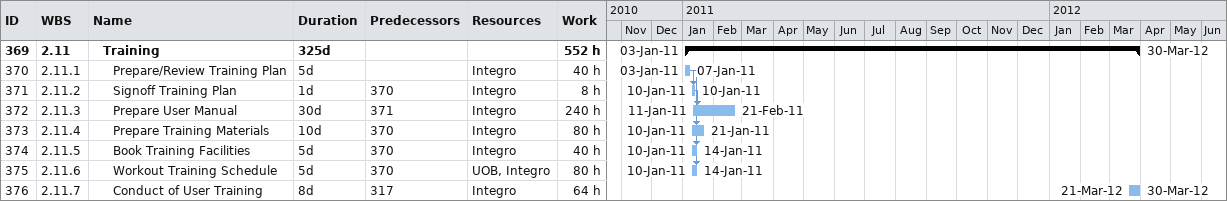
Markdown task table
| ID | WBS | Task | Duration | Start | Finish | Predecessors | Resources | Work (h) |
|---|---|---|---|---|---|---|---|---|
| 369 | 2.11 | **Training** | 325d | 2011-01-03 | 2012-03-30 |  |  | 552 |
| 370 | 2.11.1 | Prepare/Review Training Plan | 5d | 2011-01-03 | 2011-01-07 |  | Integro | 40 |
| 371 | 2.11.2 | Signoff Training Plan | 1d | 2011-01-10 | 2011-01-10 | 370 | Integro | 8 |
| 372 | 2.11.3 | Prepare User Manual | 30d | 2011-01-11 | 2011-02-21 | 371 | Integro | 240 |
| 373 | 2.11.4 | Prepare Training Materials | 10d | 2011-01-10 | 2011-01-21 | 370 | Integro | 80 |
| 374 | 2.11.5 | Book Training Facilities | 5d | 2011-01-10 | 2011-01-14 | 370 | Integro | 40 |
| 375 | 2.11.6 | Workout Training Schedule | 5d | 2011-01-10 | 2011-01-14 | 370 | UOB, Integro | 80 |
| 376 | 2.11.7 | Conduct of User Training | 8d | 2012-03-21 | 2012-03-30 | 317 | Integro | 64 |
